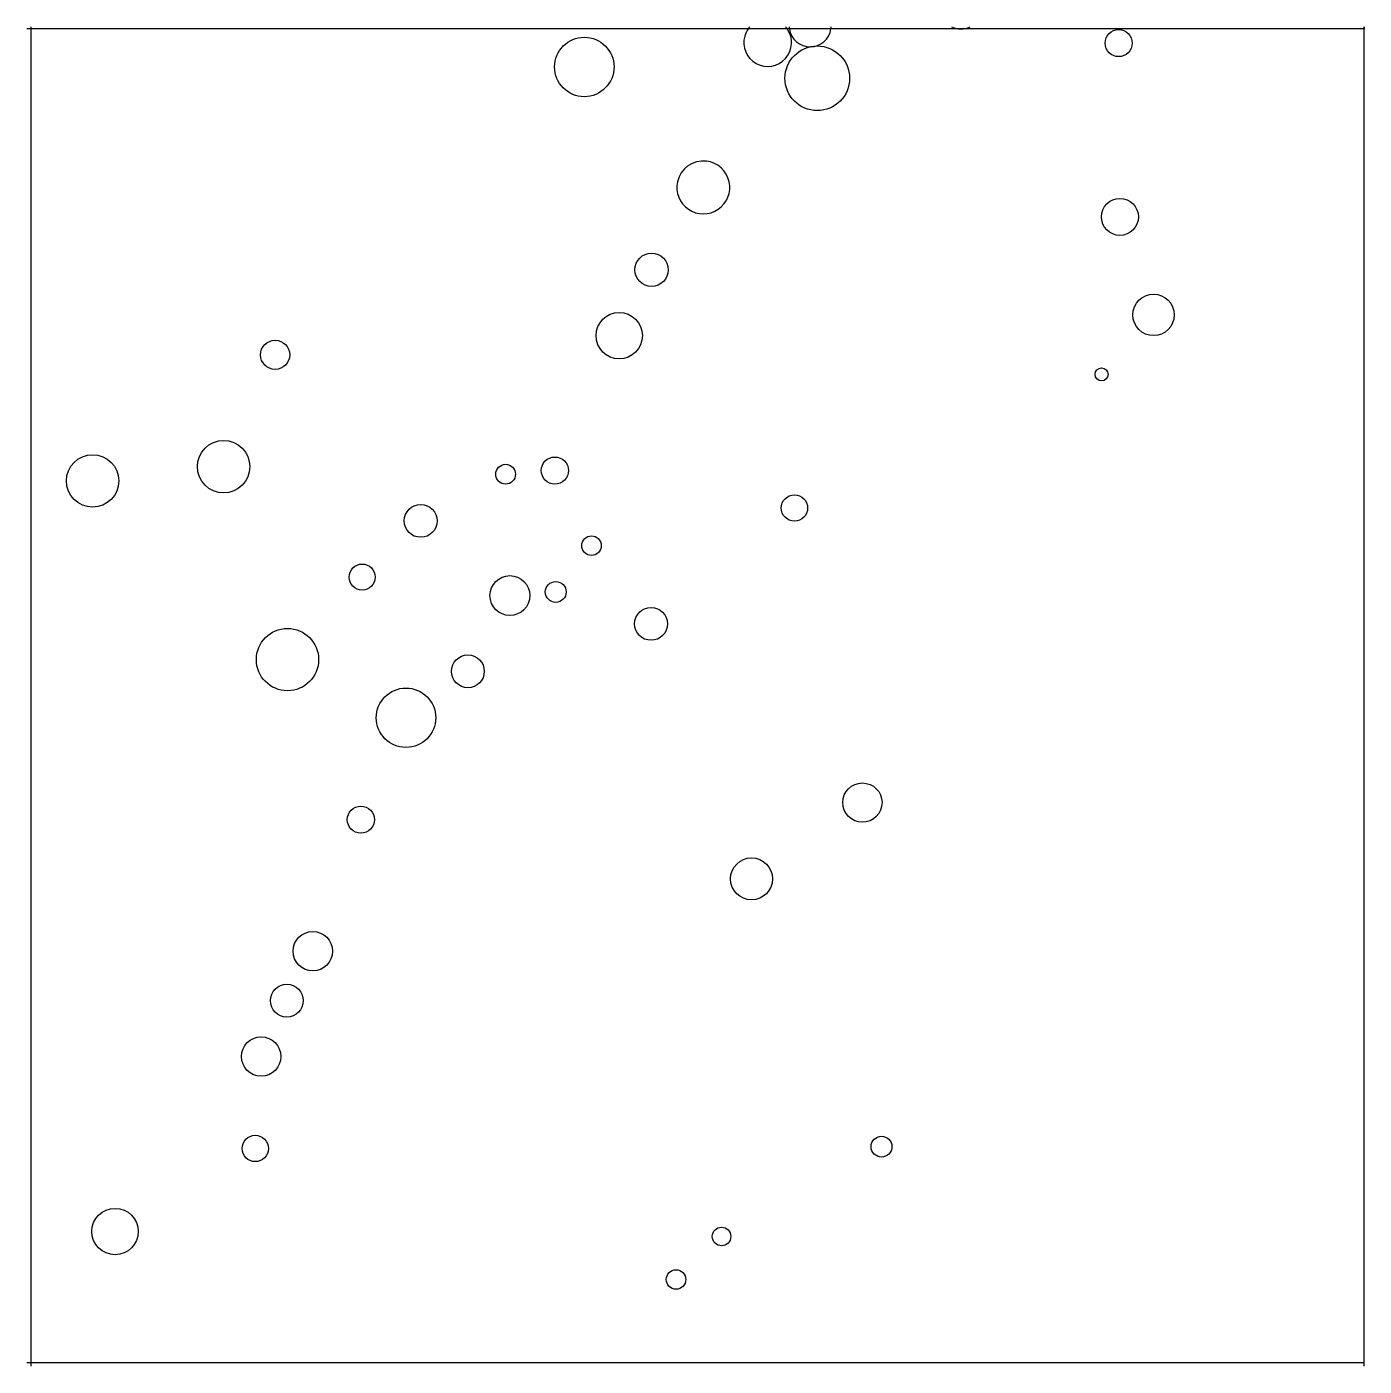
# Model space of a CAD drawing. Extents: x 2.05 to 3.08, y 6.52 to 7.55.
import ezdxf

# ---------------------------------------------------------------- set-up
doc = ezdxf.new("R2010")
doc.units = 0
doc.layers.add('LAYER1', color=7, linetype='CONTINUOUS')
doc.layers.add('LAYER12', color=5, linetype='CONTINUOUS')

msp = doc.modelspace()

# ---------------------------------------------------------------- linework, layer by layer
at = {"layer": 'LAYER1', "color": 7, "linetype": 'CONTINUOUS'}
for centre, radius in [((2.8868, 7.5356), 0.0104), ((2.4769, 7.5173), 0.0228), ((2.6556, 7.5086), 0.0248), ((2.8878, 7.4023), 0.0142), ((2.5285, 7.3617), 0.0128), ((2.9136, 7.3271), 0.0159), ((2.5037, 7.3112), 0.0178), ((2.2397, 7.2965), 0.0112), ((2.8737, 7.2815), 0.005), ((2.2002, 7.2107), 0.0201), ((2.0997, 7.1998), 0.0201), ((2.4165, 7.2049), 0.0076), ((2.4543, 7.2077), 0.0104), ((2.3514, 7.1691), 0.0126), ((2.6381, 7.179), 0.0101), ((2.4824, 7.1501), 0.0075), ((2.3065, 7.126), 0.01), ((2.4198, 7.1118), 0.0153), ((2.455, 7.1146), 0.008), ((2.5281, 7.0901), 0.0126), ((2.2492, 7.0627), 0.0239), ((2.3876, 7.0537), 0.0126), ((2.3401, 7.0181), 0.0228), ((2.6902, 6.953), 0.0151), ((2.3055, 6.9399), 0.0104), ((2.6052, 6.8945), 0.0161), ((2.2686, 6.839), 0.0151), ((2.2487, 6.8011), 0.0126), ((2.229, 6.7582), 0.0151), ((2.2245, 6.6877), 0.0101), ((2.7049, 6.6891), 0.008), ((2.1169, 6.624), 0.0178), ((2.5822, 6.6202), 0.0071), ((2.5473, 6.5872), 0.0075)]:
    msp.add_circle(centre, radius, dxfattribs=at)
for centre, radius, start, end in [((2.6176, 7.536), 0.0183, 164.5265, 35.1362), ((2.6176, 7.536), 0.0183, 144.8645, 164.5257), ((2.6176, 7.536), 0.0183, 138.5758, 144.8647), ((2.6176, 7.536), 0.0183, 35.1359, 41.4253), ((2.6502, 7.5488), 0.0161, -177.4444, -171.7986), ((2.6502, 7.5488), 0.0161, -171.7984, -8.2015), ((2.6502, 7.5488), 0.0161, -8.2015, -2.5562), ((2.7658, 7.5623), 0.0159, -116.5136, -96.2205), ((2.7658, 7.5623), 0.0159, -96.2205, -83.7795), ((2.7658, 7.5623), 0.0159, -83.7795, -63.4857), ((2.5682, 7.4249), 0.0203, 83.3149, 167.6204), ((2.5682, 7.4249), 0.0203, 12.381, 83.3149), ((2.5682, 7.4249), 0.0203, 167.619, 12.381)]:
    msp.add_arc(centre, radius, start, end, dxfattribs=at)
at = {"layer": 'LAYER12', "color": 5, "linetype": 'CONTINUOUS'}
for points in [[(3.0752, 7.5465), (2.0492, 7.5465)], [(2.0522, 7.5481), (2.0522, 7.5465)], [(2.0522, 7.5465), (2.0522, 7.4293)], [(3.0752, 7.5465), (3.0752, 7.5481)], [(3.0752, 7.5481), (3.0752, 7.5465)], [(3.0752, 7.4293), (3.0752, 7.5465)], [(2.0522, 7.4293), (2.0522, 6.5207)], [(3.0752, 6.5207), (3.0752, 7.4293)], [(2.0492, 6.5235), (3.0752, 6.5235)]]:
    msp.add_lwpolyline(points, dxfattribs=at)

doc.saveas('drawing.dxf')
